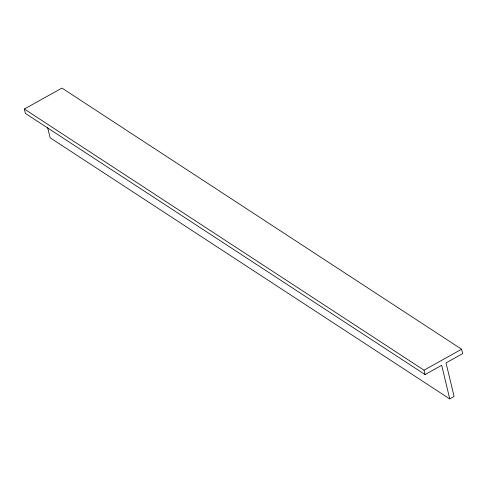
<?xml version="1.0" encoding="UTF-8"?>
<svg xmlns="http://www.w3.org/2000/svg" width="487" height="487" viewBox="0 0 487 487"><rect width="100%" height="100%" fill="white"/><g stroke="black" fill="none" stroke-linecap="round" stroke-linejoin="round"><path stroke-width="0.73" d="M449.757 398.914L441.691 365.305L425.06 374.57L25.403 113.422L24.35 109.039L61.94 88.086L461.597 349.234L462.65 353.617L446.025 362.888L454.097 396.497L449.757 398.914L50.1 137.766L47.641 127.539M24.35 109.039L424.013 370.187L461.597 349.234M424.013 370.187L425.06 374.57"/></g></svg>
